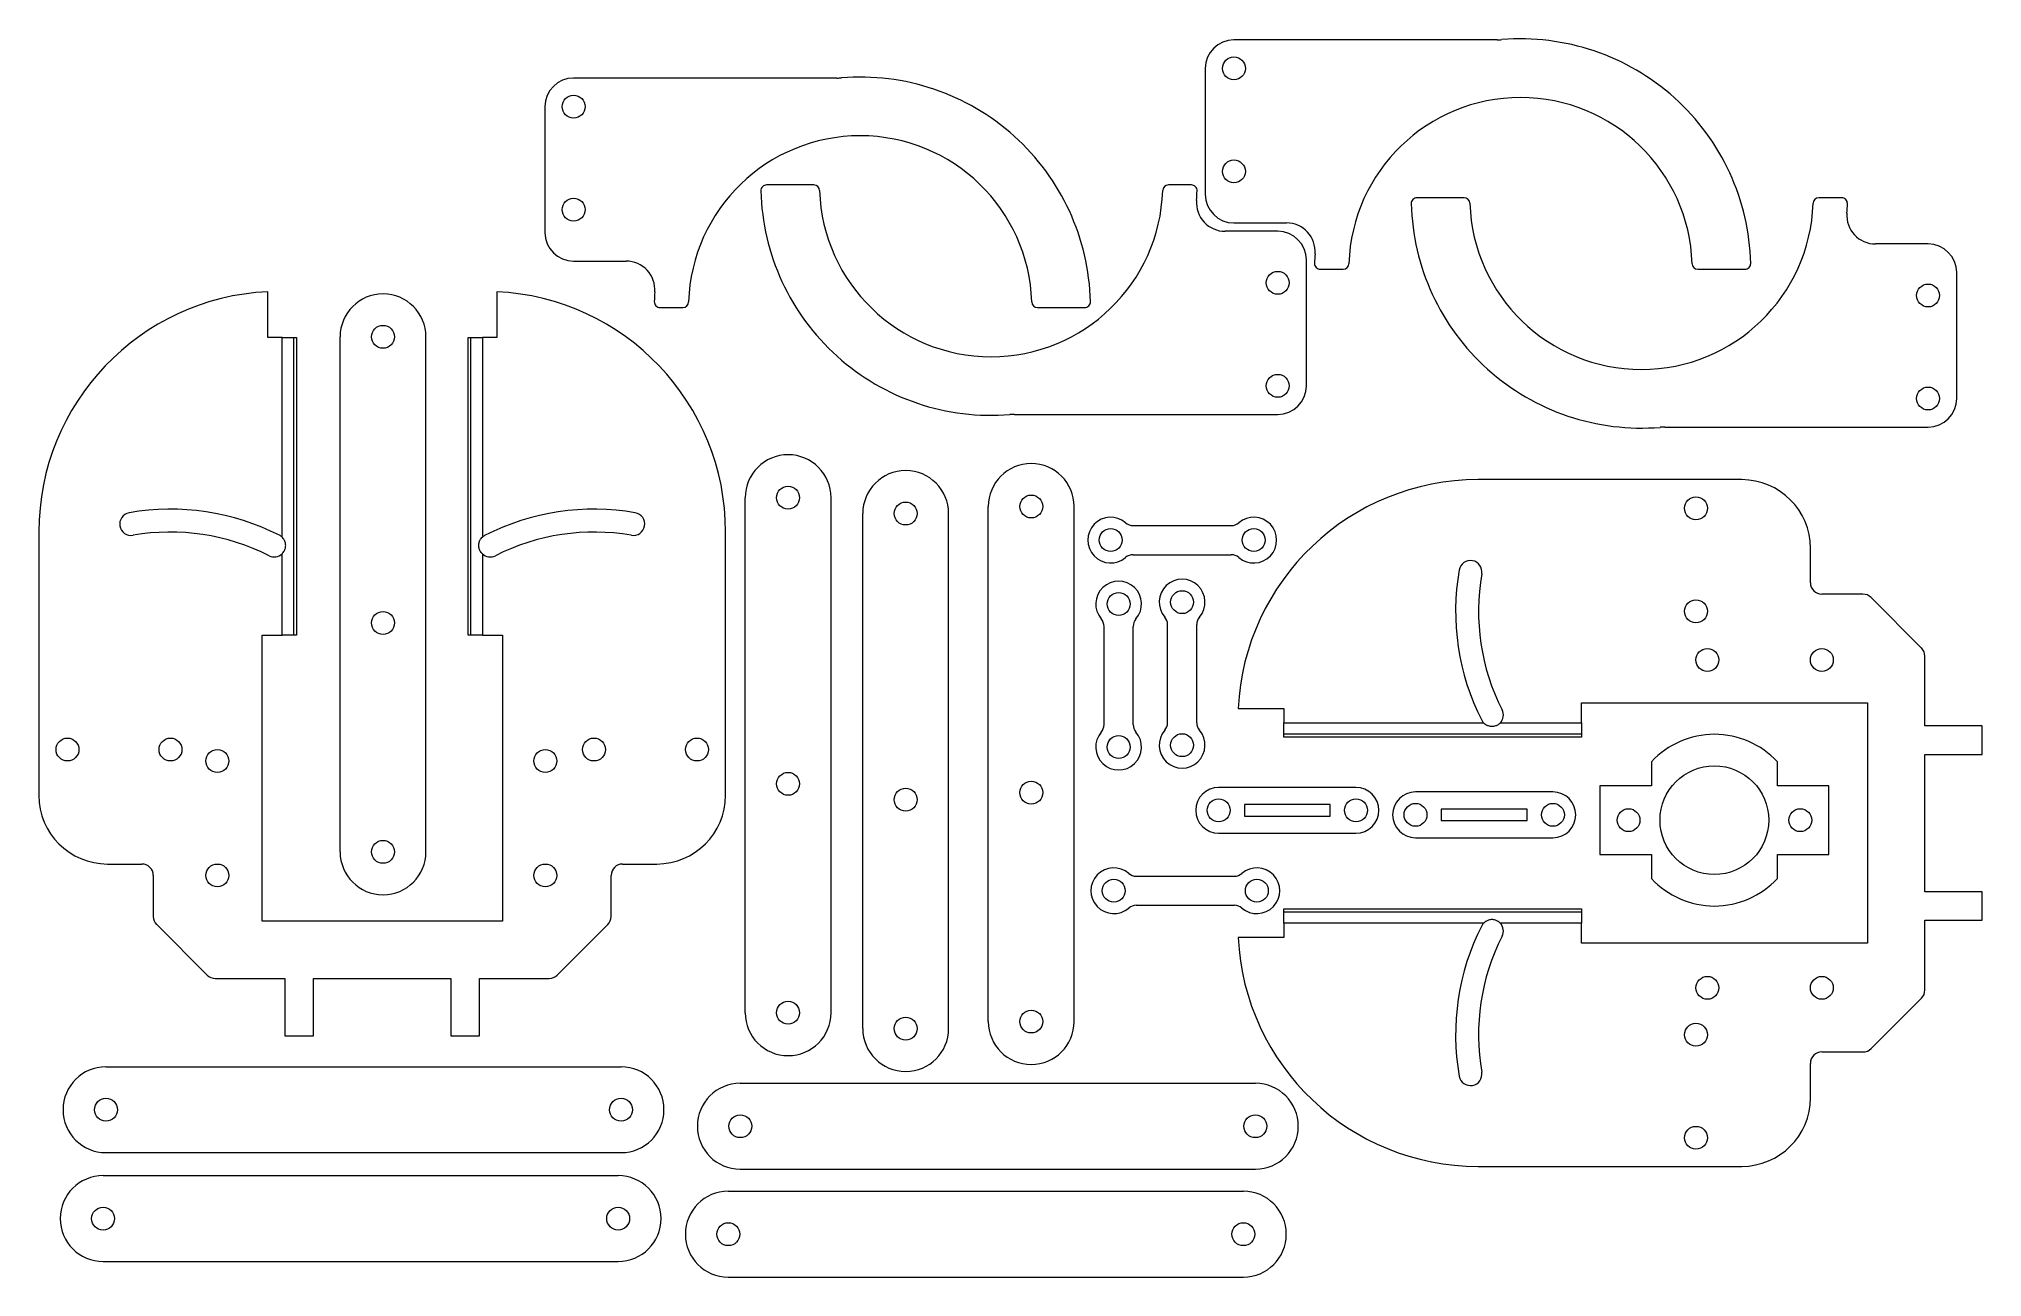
# Model space of a CAD drawing. Header units: millimetres. Extents: x 14 to 353, y 37 to 253.
import ezdxf

# ---------------------------------------------------------------- set-up
doc = ezdxf.new("R2010")
doc.units = ezdxf.units.MM

msp = doc.modelspace()

# ---------------------------------------------------------------- linework, layer by layer
at = {"color": 7, "linetype": 'Continuous', "lineweight": 15}
for p, q in [((268.38, 253.31), (222.39, 253.31)), ((217.39, 248.31), (217.39, 226.31)), ((153.01, 246.63), (107.01, 246.63)), ((102.01, 241.63), (102.01, 219.63)), ((148.99, 227.94), (140.73, 227.94)), ((214.96, 227.94), (210.96, 227.94)), ((262.62, 225.71), (254.37, 225.71)), ((328.59, 225.71), (324.59, 225.71)), ((222.39, 221.31), (231.58, 221.31)), ((230.05, 219.85), (220.86, 219.85)), ((343.69, 217.63), (334.49, 217.63)), ((107.01, 214.63), (116.21, 214.63)), ((235.05, 192.85), (235.05, 214.85)), ((237.48, 213.22), (241.48, 213.22)), ((303.45, 213.22), (311.7, 213.22)), ((348.69, 190.63), (348.69, 212.63)), ((53.57, 201.29), (53.57, 209.29)), ((93.57, 209.29), (93.57, 201.29)), ((122.11, 206.54), (126.11, 206.54)), ((188.07, 206.54), (196.33, 206.54)), ((56.07, 201.29), (53.57, 201.29)), ((56.07, 166.41), (56.07, 201.29)), ((56.07, 201.29), (58.07, 201.29)), ((58.07, 201.29), (58.07, 149.29)), ((58.07, 201.29), (58.57, 201.29)), ((58.57, 201.29), (58.57, 149.29)), ((66.21, 111.41), (66.21, 201.41)), ((81.21, 111.41), (81.21, 201.41)), ((88.57, 149.29), (88.57, 201.29)), ((88.57, 201.29), (89.07, 201.29)), ((89.07, 149.29), (89.07, 201.29)), ((89.07, 201.29), (91.07, 201.29)), ((91.07, 201.29), (91.07, 166.41)), ((93.57, 201.29), (91.07, 201.29)), ((184.05, 187.85), (230.05, 187.85)), ((297.69, 185.63), (343.69, 185.63)), ((136.99, 83.3), (136.99, 173.3)), ((151.99, 83.3), (151.99, 173.3)), ((311.13, 176.45), (265.09, 176.45)), ((157.54, 80.53), (157.54, 170.53)), ((172.54, 80.53), (172.54, 170.53)), ((179.48, 81.76), (179.48, 171.76)), ((194.48, 81.76), (194.48, 171.76)), ((13.57, 167.34), (13.57, 121.29)), ((133.57, 121.29), (133.57, 167.34)), ((204.78, 168.43), (221.94, 168.43)), ((56.07, 149.29), (56.07, 163.49)), ((91.07, 163.49), (91.07, 149.29)), ((204.78, 163.34), (221.94, 163.34)), ((323.13, 158.45), (323.13, 164.45)), ((332.31, 156.45), (325.13, 156.45)), ((342.55, 147.03), (333.72, 155.86)), ((199.7, 133.64), (199.7, 150.8)), ((204.79, 133.64), (204.79, 150.8)), ((210.8, 133.97), (210.8, 151.13)), ((215.89, 133.97), (215.89, 151.13)), ((52.57, 149.29), (56.07, 149.29)), ((52.57, 99.29), (52.57, 149.29)), ((58.07, 149.29), (56.07, 149.29)), ((58.57, 149.29), (58.07, 149.29)), ((89.07, 149.29), (88.57, 149.29)), ((91.07, 149.29), (89.07, 149.29)), ((91.07, 149.29), (94.57, 149.29)), ((94.57, 149.29), (94.57, 99.29)), ((343.13, 133.45), (343.13, 145.62)), ((223.13, 136.45), (231.13, 136.45)), ((231.13, 136.45), (231.13, 133.95)), ((283.13, 137.45), (333.13, 137.45)), ((283.13, 133.95), (283.13, 137.45)), ((333.13, 137.45), (333.13, 95.45)), ((231.13, 131.95), (231.13, 133.95)), ((231.13, 133.95), (266.02, 133.95)), ((268.93, 133.95), (283.13, 133.95)), ((283.13, 133.95), (283.13, 131.95)), ((353.13, 133.45), (343.13, 133.45)), ((353.13, 128.45), (353.13, 133.45)), ((283.13, 131.95), (231.13, 131.95)), ((231.13, 131.45), (231.13, 131.95)), ((283.13, 131.45), (231.13, 131.45)), ((283.13, 131.95), (283.13, 131.45)), ((295.35, 127.14), (295.35, 122.95)), ((317.35, 122.95), (317.35, 127.14)), ((343.13, 128.45), (353.13, 128.45)), ((343.13, 104.45), (343.13, 128.45)), ((243.72, 122.67), (219.72, 122.67)), ((286.35, 122.95), (286.35, 110.95)), ((295.35, 122.95), (286.35, 122.95)), ((326.35, 122.95), (317.35, 122.95)), ((326.35, 110.95), (326.35, 122.95)), ((224.22, 119.67), (224.22, 117.67)), ((239.22, 119.67), (224.22, 119.67)), ((239.22, 117.67), (239.22, 119.67)), ((278.13, 121.88), (254.13, 121.88)), ((258.63, 118.88), (258.63, 116.88)), ((273.63, 118.88), (258.63, 118.88)), ((273.63, 116.88), (273.63, 118.88)), ((224.22, 117.67), (239.22, 117.67)), ((258.63, 116.88), (273.63, 116.88)), ((219.72, 114.67), (243.72, 114.67)), ((254.13, 113.88), (278.13, 113.88)), ((25.57, 109.29), (31.57, 109.29)), ((115.57, 109.29), (121.57, 109.29)), ((286.35, 110.95), (295.35, 110.95)), ((295.35, 110.95), (295.35, 106.75)), ((317.35, 110.95), (326.35, 110.95)), ((317.35, 106.75), (317.35, 110.95)), ((33.57, 107.29), (33.57, 100.12)), ((113.57, 100.12), (113.57, 107.29)), ((205.32, 107.16), (222.48, 107.16)), ((205.32, 102.07), (222.48, 102.07)), ((353.13, 104.45), (343.13, 104.45)), ((353.13, 99.45), (353.13, 104.45)), ((34.16, 98.71), (42.99, 89.88)), ((94.57, 99.29), (52.57, 99.29)), ((104.16, 89.88), (112.99, 98.71)), ((231.13, 101.45), (283.13, 101.45)), ((231.13, 100.95), (231.13, 101.45)), ((231.13, 98.95), (231.13, 100.95)), ((231.13, 100.95), (283.13, 100.95)), ((266.02, 98.95), (231.13, 98.95)), ((231.13, 98.95), (231.13, 96.45)), ((283.13, 98.95), (268.93, 98.95)), ((283.13, 101.45), (283.13, 100.95)), ((283.13, 100.95), (283.13, 98.95)), ((283.13, 95.45), (283.13, 98.95)), ((343.13, 99.45), (353.13, 99.45)), ((343.13, 87.27), (343.13, 99.45)), ((231.13, 96.45), (223.13, 96.45)), ((333.13, 95.45), (283.13, 95.45)), ((44.4, 89.29), (56.57, 89.29)), ((56.57, 89.29), (56.57, 79.29)), ((61.57, 89.29), (85.57, 89.29)), ((61.57, 79.29), (61.57, 89.29)), ((85.57, 89.29), (85.57, 79.29)), ((90.57, 89.29), (102.75, 89.29)), ((90.57, 79.29), (90.57, 89.29)), ((333.72, 77.03), (342.55, 85.86)), ((56.57, 79.29), (61.57, 79.29)), ((85.57, 79.29), (90.57, 79.29)), ((325.13, 76.45), (332.31, 76.45)), ((25.3, 73.85), (115.3, 73.85)), ((323.13, 68.45), (323.13, 74.45)), ((136.14, 70.97), (226.14, 70.97)), ((25.3, 58.85), (115.3, 58.85)), ((24.8, 54.83), (114.8, 54.83)), ((136.14, 55.97), (226.14, 55.97)), ((265.09, 56.45), (311.13, 56.45)), ((134.04, 52.1), (224.04, 52.1)), ((24.8, 39.83), (114.8, 39.83)), ((134.04, 37.1), (224.04, 37.1))]:
    msp.add_line(p, q, dxfattribs=at)
for centre, radius in [((222.39, 248.31), 2), ((107.01, 241.63), 2), ((222.39, 230.31), 2), ((107.01, 223.63), 2), ((230.05, 210.85), 2), ((343.69, 208.63), 2), ((73.71, 201.41), 2), ((230.05, 192.85), 2), ((343.69, 190.63), 2), ((144.49, 173.3), 2), ((186.98, 171.76), 2), ((303.13, 171.45), 2), ((165.04, 170.53), 2), ((200.86, 165.89), 2), ((225.86, 165.89), 2), ((202.25, 154.72), 2), ((213.34, 155.05), 2), ((73.71, 151.41), 2), ((303.13, 153.45), 2), ((305.13, 144.95), 2), ((325.13, 144.95), 2), ((18.57, 129.29), 2), ((36.57, 129.29), 2), ((44.77, 127.29), 2), ((102.07, 127.29), 2), ((110.57, 129.29), 2), ((128.57, 129.29), 2), ((202.25, 129.72), 2), ((213.34, 130.05), 2), ((306.35, 116.95), 9.5), ((144.49, 123.3), 2), ((165.04, 120.53), 2), ((186.98, 121.76), 2), ((219.72, 118.67), 2), ((243.72, 118.67), 2), ((254.13, 117.88), 2), ((278.13, 117.88), 2), ((291.35, 116.95), 2), ((321.35, 116.95), 2), ((73.71, 111.41), 2), ((44.77, 107.29), 2), ((102.07, 107.29), 2), ((201.4, 104.62), 2), ((226.4, 104.62), 2), ((305.13, 87.65), 2), ((325.13, 87.65), 2), ((144.49, 83.3), 2), ((165.04, 80.53), 2), ((186.98, 81.76), 2), ((303.13, 79.45), 2), ((25.3, 66.35), 2), ((115.3, 66.35), 2), ((136.14, 63.47), 2), ((226.14, 63.47), 2), ((303.13, 61.45), 2), ((24.8, 47.33), 2), ((114.8, 47.33), 2), ((134.04, 44.6), 2), ((224.04, 44.6), 2)]:
    msp.add_circle(centre, radius, dxfattribs=at)
for centre, radius, start, end in [((222.39, 248.31), 5, 90, 180), ((268.38, 263.31), 10, 270, 274.6579), ((272.47, 213.22), 40.25, 1.4598, 94.6579), ((107.01, 241.63), 5, 90, 180), ((153.01, 256.63), 10, 270, 274.6579), ((157.09, 206.54), 40.25, 1.4598, 94.6579), ((272.47, 213.22), 30, 1.8486, 178.1514), ((157.09, 206.54), 30, 1.8486, 178.1514), ((140.73, 226.94), 1, 90, 181.4598), ((148.99, 226.94), 1, 1.8486, 90), ((210.96, 226.94), 1, 90, 178.1514), ((214.96, 226.94), 1, 358.3628, 90), ((179.97, 227.94), 40.25, 181.4598, 274.6579), ((179.97, 227.94), 30, 181.8486, 358.1514), ((220.86, 224.85), 5, 175.683, 270), ((179.97, 227.94), 36, 355.683, 358.3628), ((222.39, 226.31), 5, 180, 270), ((254.37, 224.71), 1, 90, 181.4598), ((293.61, 225.71), 40.25, 181.4598, 274.6579), ((262.62, 224.71), 1, 1.8486, 90), ((293.61, 225.71), 30, 181.8486, 358.1514), ((324.59, 224.71), 1, 90, 178.1514), ((328.59, 224.71), 1, 358.3628, 90), ((293.61, 225.71), 36, 355.683, 358.3628), ((231.58, 216.31), 5, 355.683, 90), ((334.49, 222.63), 5, 175.683, 270), ((107.01, 219.63), 5, 180, 270), ((230.05, 214.85), 5, 0, 90), ((343.69, 212.63), 5, 0, 90), ((116.21, 209.63), 5, 355.683, 90), ((272.47, 213.22), 36, 175.683, 178.3628), ((237.48, 214.22), 1, 178.3628, 270), ((241.48, 214.22), 1, 270, 358.1514), ((303.45, 214.22), 1, 181.8486, 270), ((311.7, 214.22), 1, 270, 1.4598), ((55.57, 167.34), 42, 92.7294, 180), ((73.71, 201.41), 7.5, 0, 180), ((91.57, 167.34), 42, 0, 87.2706), ((157.09, 206.54), 36, 175.683, 178.3628), ((122.11, 207.54), 1, 178.3628, 270), ((126.11, 207.54), 1, 270, 358.1514), ((188.07, 207.54), 1, 181.8486, 270), ((196.33, 207.54), 1, 270, 1.4598), ((230.05, 192.85), 5, 270, 0), ((343.69, 190.63), 5, 270, 0), ((184.05, 177.85), 10, 90, 94.6579), ((297.69, 175.63), 10, 90, 94.6579), ((144.49, 173.3), 7.5, 0, 180), ((165.04, 170.53), 7.5, 0, 180), ((186.98, 171.76), 7.5, 0, 180), ((265.09, 134.45), 42, 90, 177.2706), ((311.13, 164.45), 12, 0, 90), ((29.7, 168.7), 2, 99.8914, 279.8914), ((36.57, 129.29), 42, 63.0496, 99.8914), ((110.57, 129.29), 42, 80.1086, 116.9504), ((117.45, 168.7), 2, 260.1086, 80.1086), ((200.86, 165.89), 4, 49.2204, 310.7796), ((225.86, 165.89), 4, 229.2204, 130.7796), ((36.57, 129.29), 38, 63.0496, 99.8914), ((54.7, 164.95), 2, 46.715, 63.0496), ((92.45, 164.95), 2, 116.9504, 133.285), ((110.57, 129.29), 38, 80.1086, 116.9504), ((204.78, 170.43), 2, 229.2204, 270), ((221.94, 170.43), 2, 270, 310.7796), ((54.7, 164.95), 2, 243.0496, 313.285), ((92.45, 164.95), 2, 226.715, 296.9504), ((204.78, 161.34), 2, 90, 130.7796), ((221.94, 161.34), 2, 49.2204, 90), ((303.13, 153.45), 42, 170.1086, 206.9504), ((263.73, 160.32), 2, 350.1086, 170.1086), ((303.13, 153.45), 38, 170.1086, 206.9504), ((202.25, 154.72), 4, 319.2204, 220.7796), ((213.34, 155.05), 4, 319.2204, 220.7796), ((325.13, 158.45), 2, 180, 270), ((332.31, 154.45), 2, 45, 90), ((197.7, 150.8), 2, 0, 40.7796), ((206.79, 150.8), 2, 139.2204, 180), ((208.8, 151.13), 2, 0, 40.7796), ((217.89, 151.13), 2, 139.2204, 180), ((341.13, 145.62), 2, 0, 45), ((267.48, 135.32), 2, 316.715, 26.9504), ((197.7, 133.64), 2, 319.2204, 0), ((206.79, 133.64), 2, 180, 220.7796), ((213.34, 130.05), 4, 139.2204, 40.7796), ((208.8, 133.97), 2, 319.2204, 0), ((217.89, 133.97), 2, 180, 220.7796), ((267.48, 135.32), 2, 206.9504, 223.285), ((202.25, 129.72), 4, 139.2204, 40.7796), ((306.35, 116.95), 15, 42.8334, 137.1666), ((219.72, 118.67), 4, 90, 270), ((243.72, 118.67), 4, 270, 90), ((25.57, 121.29), 12, 180, 270), ((121.57, 121.29), 12, 270, 0), ((254.13, 117.88), 4, 90, 270), ((278.13, 117.88), 4, 270, 90), ((31.57, 107.29), 2, 0, 90), ((73.71, 111.41), 7.5, 180, 0), ((115.57, 107.29), 2, 90, 180), ((201.4, 104.62), 4, 49.2204, 310.7796), ((205.32, 109.16), 2, 229.2204, 270), ((222.48, 109.16), 2, 270, 310.7796), ((226.4, 104.62), 4, 229.2204, 130.7796), ((306.35, 116.95), 15, 222.8334, 317.1666), ((205.32, 100.07), 2, 90, 130.7796), ((222.48, 100.07), 2, 49.2204, 90), ((35.57, 100.12), 2, 180, 225), ((111.57, 100.12), 2, 315, 0), ((303.13, 79.45), 42, 153.0496, 189.8914), ((267.48, 97.57), 2, 136.715, 153.0496), ((267.48, 97.57), 2, 333.0496, 43.285), ((265.09, 98.45), 42, 182.7294, 270), ((303.13, 79.45), 38, 153.0496, 189.8914), ((44.4, 91.29), 2, 225, 270), ((102.75, 91.29), 2, 270, 315), ((341.13, 87.27), 2, 315, 0), ((144.49, 83.3), 7.5, 180, 0), ((186.98, 81.76), 7.5, 180, 0), ((165.04, 80.53), 7.5, 180, 0), ((325.13, 74.45), 2, 90, 180), ((332.31, 78.45), 2, 270, 315), ((25.3, 66.35), 7.5, 90, 270), ((115.3, 66.35), 7.5, 270, 90), ((263.73, 72.57), 2, 189.8914, 9.8914), ((136.14, 63.47), 7.5, 90, 270), ((226.14, 63.47), 7.5, 270, 90), ((311.13, 68.45), 12, 270, 0), ((24.8, 47.33), 7.5, 90, 270), ((114.8, 47.33), 7.5, 270, 90), ((134.04, 44.6), 7.5, 90, 270), ((224.04, 44.6), 7.5, 270, 90)]:
    msp.add_arc(centre, radius, start, end, dxfattribs=at)
for points in [[(56.07, 163.49), (56.07, 163.49), (56.08, 163.5), (56.11, 163.53), (56.14, 163.55), (56.22, 163.65), (56.3, 163.74), (56.43, 163.94), (56.47, 164.01), (56.55, 164.18), (56.58, 164.26), (56.64, 164.45), (56.66, 164.55), (56.69, 164.75), (56.7, 164.85), (56.7, 165.15), (56.67, 165.36), (56.58, 165.63), (56.55, 165.72), (56.47, 165.89), (56.43, 165.96), (56.31, 166.16), (56.22, 166.25), (56.11, 166.38), (56.07, 166.41), (56.07, 166.41)], [(91.07, 163.49), (91.07, 163.49), (91.07, 163.5), (91.04, 163.53), (91.01, 163.55), (90.93, 163.65), (90.84, 163.74), (90.72, 163.94), (90.68, 164.01), (90.6, 164.18), (90.56, 164.26), (90.51, 164.45), (90.48, 164.55), (90.45, 164.75), (90.45, 164.85), (90.45, 165.15), (90.48, 165.36), (90.56, 165.63), (90.6, 165.72), (90.68, 165.89), (90.72, 165.96), (90.84, 166.16), (90.93, 166.25), (91.04, 166.38), (91.07, 166.41), (91.07, 166.41)], [(268.93, 133.95), (268.93, 133.95), (268.93, 133.94), (268.9, 133.91), (268.87, 133.88), (268.78, 133.8), (268.69, 133.72), (268.49, 133.59), (268.41, 133.55), (268.25, 133.47), (268.17, 133.44), (267.98, 133.38), (267.88, 133.36), (267.68, 133.33), (267.58, 133.32), (267.27, 133.32), (267.07, 133.35), (266.79, 133.44), (266.7, 133.47), (266.54, 133.55), (266.47, 133.59), (266.27, 133.71), (266.17, 133.8), (266.05, 133.91), (266.02, 133.95), (266.02, 133.95)], [(268.93, 98.95), (268.93, 98.95), (268.93, 98.95), (268.9, 98.98), (268.87, 99.01), (268.78, 99.09), (268.69, 99.18), (268.49, 99.3), (268.41, 99.34), (268.25, 99.42), (268.17, 99.46), (267.98, 99.51), (267.88, 99.54), (267.68, 99.57), (267.58, 99.57), (267.27, 99.57), (267.07, 99.54), (266.79, 99.46), (266.7, 99.42), (266.54, 99.34), (266.47, 99.3), (266.27, 99.18), (266.17, 99.09), (266.05, 98.98), (266.02, 98.95), (266.02, 98.95)]]:
    msp.add_open_spline(points, degree=3, knots=[0, 0, 0, 0, 0.0625, 0.0625, 0.125, 0.125, 0.25, 0.25, 0.3125, 0.3125, 0.375, 0.375, 0.4375, 0.4375, 0.5, 0.5, 0.625, 0.625, 0.6875, 0.6875, 0.75, 0.75, 0.875, 0.875, 1, 1, 1, 1], dxfattribs=at)

doc.saveas('drawing.dxf')
